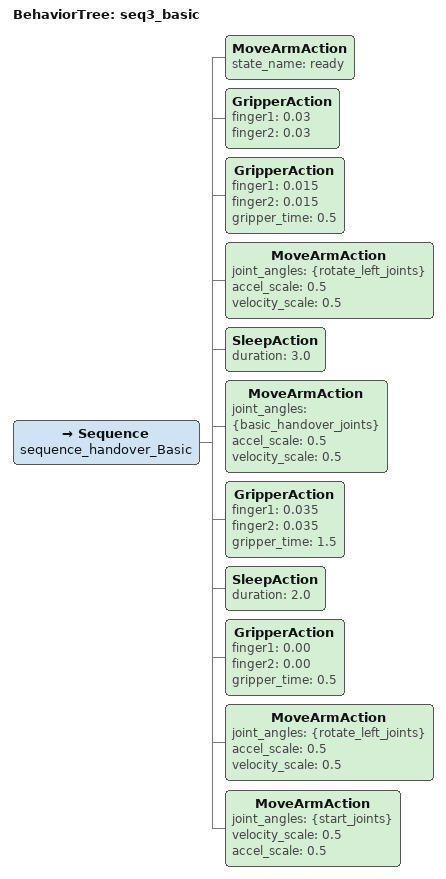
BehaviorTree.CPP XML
<!-- Basic Ausführung eines Handovers ohne Proxemics/Kinesics -->
<root main_tree_to_execute="seq3_basic">
  <BehaviorTree ID="seq3_basic">
    <Sequence name="sequence_handover_Basic">
         <MoveArmAction state_name ="ready"/>
         <GripperAction finger1="0.03" finger2="0.03"/> <!-- Objekt greifen -->
         <GripperAction finger1="0.015" finger2="0.015" gripper_time="0.5"/>  <!-- Objekt greifen -->
         <MoveArmAction joint_angles="{rotate_left_joints}" accel_scale="0.5" velocity_scale="0.5"/>
          <SleepAction duration="3.0"/>  <!-- 3 Sekunden warten -->
          <MoveArmAction joint_angles="{basic_handover_joints}" accel_scale="0.5" velocity_scale="0.5"/>
          <GripperAction finger1="0.035" finger2="0.035" gripper_time="1.5"/> <!-- Objekt loslassen -->
          <SleepAction duration="2.0"/>  <!-- 2 Sekunden warten -->
          <GripperAction finger1="0.00" finger2="0.00" gripper_time="0.5"/>
          <MoveArmAction joint_angles="{rotate_left_joints}" accel_scale="0.5" velocity_scale="0.5"/>
          <MoveArmAction joint_angles="{start_joints}" velocity_scale="0.5" accel_scale="0.5"/>
    </Sequence>
  </BehaviorTree>
</root>
